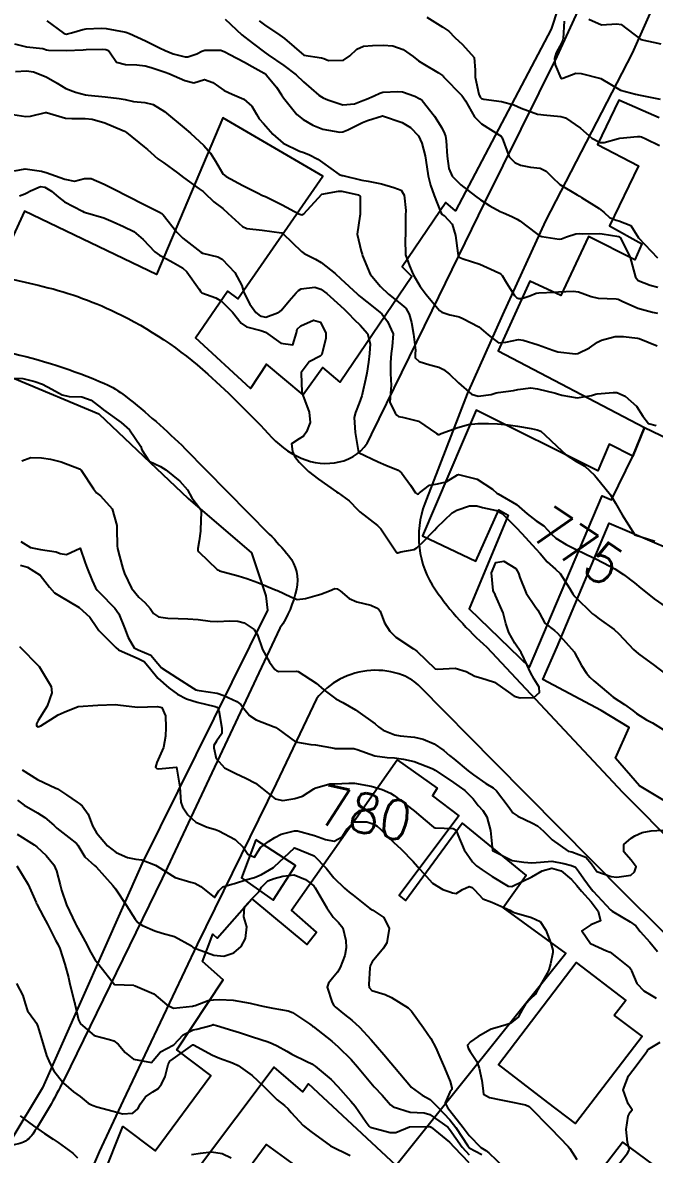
# Model space of a CAD drawing. Header units: metres. Extents: x 307586 to 320046, y 7427249 to 7434250.
# Drawn here: x 316941.9 to 317005.7, y 7432069.8 to 7432184 of the extents above; entities that cross this region are included whole.
import ezdxf
from ezdxf.enums import TextEntityAlignment as Align

# ---------------------------------------------------------------- set-up
doc = ezdxf.new("R2010")
doc.units = ezdxf.units.M
doc.header["$MEASUREMENT"] = 0
for name, color, linetype in [('Cotas', 45, 'Continuous'), ('Curvas de Nivel 1m', 11, 'Continuous'), ('Curvas de Nivel 5m', 15, 'Continuous'), ('Edificações', 30, 'Continuous'), ('Vias Primárias', 230, 'Continuous')]:
    doc.layers.add(name, color=color, linetype=linetype)
doc.styles.add('Style-STANDARD', font='STANDARD.shx')

msp = doc.modelspace()

# ---------------------------------------------------------------- linework, layer by layer
at = {"layer": 'Curvas de Nivel 1m', "flags": 128}
for points, elevation in [([(316982.76, 7432184.59), (316984.38, 7432183.58), (316984.99, 7432183.18), (316985.59, 7432182.55), (316986.36, 7432181.84), (316987.55, 7432180.53), (316987.62, 7432179.24), (316987.64, 7432178.53), (316988.02, 7432176.8), (316988.15, 7432176.52), (316988.29, 7432176.38), (316988.51, 7432176.3), (316990.29, 7432176.07), (316991.55, 7432175.75), (316992.28, 7432175.4), (316993.92, 7432174.81), (316994.28, 7432174.75), (316994.55, 7432174.72), (316996.27, 7432174.57), (316996.77, 7432174.42), (316998.26, 7432173.39), (316999.42, 7432172.39), (317000.25, 7432171.92), (317000.67, 7432171.95), (317002.1, 7432172.35), (317002.25, 7432172.38), (317004.04, 7432172.54), (317004.25, 7432172.54), (317004.43, 7432172.5), (317004.87, 7432172.32), (317006.24, 7432171.64)], 768), ([(316944.38, 7432184.23), (316946.04, 7432183.02), (316946.24, 7432182.9), (316946.36, 7432182.87), (316946.49, 7432182.89), (316946.89, 7432183.01), (316948.02, 7432183.35), (316948.37, 7432183.42), (316949.89, 7432183.47), (316950.37, 7432183.43), (316952.2, 7432183.12), (316952.36, 7432183.08), (316952.74, 7432182.95), (316954.36, 7432182.2), (316955.77, 7432181.49), (316956.35, 7432181.21), (316957.16, 7432180.89), (316958.34, 7432180.58), (316958.62, 7432180.59), (316959.52, 7432180.87), (316960.04, 7432181.17), (316960.35, 7432181.25), (316961.94, 7432181.25), (316962.35, 7432181.1), (316962.88, 7432180.82), (316964.34, 7432180.05), (316965.12, 7432179.59), (316966.32, 7432178.93), (316966.52, 7432178.78), (316967.56, 7432177.51), (316968.09, 7432176.76), (316968.29, 7432176.44), (316969.62, 7432174.75), (316970.27, 7432174.26), (316971.24, 7432173.7), (316972.26, 7432173.28), (316973.97, 7432172.97), (316974.26, 7432173), (316974.79, 7432173.21), (316976.27, 7432173.96), (316976.77, 7432174.16), (316978.27, 7432174.64), (316980.27, 7432173.95), (316981.09, 7432173.44), (316981.9, 7432172.6), (316982.24, 7432171.88), (316982.58, 7432170.59), (316982.64, 7432170.16), (316982.89, 7432168.58), (316983.14, 7432167.63), (316983.5, 7432166.58), (316984.16, 7432164.86), (316984.28, 7432164.69), (316984.51, 7432164.56), (316985.3, 7432163.71), (316985.66, 7432162.55), (316985.89, 7432160.76), (316985.93, 7432160.54), (316985.99, 7432160.43), (316986.1, 7432160.32), (316986.43, 7432160.2), (316988.09, 7432159.67), (316989.6, 7432159), (316990.09, 7432158.74), (316990.23, 7432158.64), (316990.36, 7432158.5), (316990.79, 7432157.77), (316991.62, 7432156.48), (316991.83, 7432156.26), (316992.05, 7432156.18), (316992.33, 7432156.19), (316993.15, 7432156.46), (316993.79, 7432156.72), (316994.06, 7432156.75), (316995.66, 7432156.83), (316996.06, 7432156.86), (316997.53, 7432156.94), (316998.06, 7432156.88), (316999.33, 7432156.39), (317000.05, 7432156.23), (317001.86, 7432156.15), (317002.06, 7432156.12), (317002.48, 7432155.93), (317004.05, 7432155.2), (317005.53, 7432154.82), (317006.04, 7432154.72)], 771), ([(316965.82, 7432184.22), (316966.38, 7432183.82), (316967.92, 7432182.76), (316968.37, 7432182.43), (316970.34, 7432180.74), (316972.11, 7432180.48), (316972.34, 7432180.4), (316972.84, 7432180.2), (316974.34, 7432180.25), (316974.99, 7432180.68), (316975.68, 7432181.35), (316976.36, 7432181.66), (316977.27, 7432181.74), (316978.36, 7432181.76), (316979.31, 7432181.68), (316980.35, 7432181.31), (316981.38, 7432180.6), (316981.92, 7432180.17), (316982.34, 7432179.92), (316983.94, 7432178.96), (316984.32, 7432178.7), (316984.39, 7432178.64), (316984.45, 7432178.57), (316986.29, 7432176.67), (316986.4, 7432176.54), (316986.67, 7432176.15), (316987.56, 7432174.53), (316988.27, 7432173.83), (316990.08, 7432172.67), (316990.25, 7432172.56), (316990.28, 7432172.53), (316990.3, 7432172.5), (316990.35, 7432172.4), (316991.07, 7432170.49), (316991.65, 7432169.91), (316992.21, 7432169.65), (316993.22, 7432169.45), (316994.21, 7432169.33), (316994.8, 7432169.03), (316995.4, 7432168.43), (316996.19, 7432167.71), (316997.92, 7432166.66), (316998.17, 7432166.51), (316998.36, 7432166.4), (317000.16, 7432165.28), (317000.66, 7432164.88), (317001.21, 7432164.36), (317001.88, 7432164.09), (317002.15, 7432164.03), (317003.36, 7432163.55), (317004.13, 7432162.33), (317006.03, 7432160.3)], 769), ([(316996.63, 7432184.18), (316996.51, 7432182.42), (316996.5, 7432182.29), (316996.37, 7432182.03), (316995.81, 7432180.97), (316995.63, 7432180.43), (316995.7, 7432179.79), (316996.29, 7432178.42), (316996.32, 7432178.39), (316996.36, 7432178.39), (316996.47, 7432178.42), (316997.8, 7432178.93), (316998.33, 7432178.91), (317000.32, 7432178.38), (317002.31, 7432177.22), (317003.82, 7432176.82), (317004.31, 7432176.73), (317004.62, 7432176.64), (317006.3, 7432176.3)], 767), ([(316999.1, 7432184.39), (317000.39, 7432183.8), (317001.94, 7432183.91), (317002.39, 7432183.83), (317004.37, 7432182.33), (317006.37, 7432181.88)], 766), ([(316941.14, 7432181.88), (316942.35, 7432181.58), (316943.97, 7432181.43), (316944.35, 7432181.3), (316944.56, 7432181.26), (316946.34, 7432181.21), (316948.06, 7432181.29), (316948.35, 7432181.31), (316949.98, 7432181.35), (316950.35, 7432181.32), (316950.6, 7432181.23), (316950.8, 7432180.97), (316951.42, 7432180.05), (316952.33, 7432179.8), (316953.48, 7432179.79), (316954.33, 7432179.68), (316954.91, 7432179.5), (316956.32, 7432179.03), (316956.72, 7432178.9), (316958.31, 7432178.18), (316959.23, 7432177.95), (316960.31, 7432178.28), (316961.16, 7432178), (316962.3, 7432177.17), (316963.1, 7432176.82), (316964.29, 7432176.32), (316965.07, 7432175.59), (316965.57, 7432174.79), (316965.82, 7432174.34), (316966.26, 7432173.86), (316967.22, 7432172.77), (316968.24, 7432171.87), (316969.91, 7432171.06), (316970.23, 7432170.95), (316970.83, 7432170.73), (316971.76, 7432170.26), (316972.22, 7432169.93), (316973.92, 7432168.69), (316974.2, 7432168.62), (316974.28, 7432168.61), (316976.2, 7432168.14), (316976.83, 7432168.02), (316978.19, 7432167.75), (316979.41, 7432167.4), (316980.18, 7432167.11), (316980.47, 7432166.62), (316980.62, 7432165.07), (316980.61, 7432164.61), (316980.6, 7432163.07), (316980.59, 7432162.61), (316980.56, 7432162.18), (316980.61, 7432160.61), (316980.99, 7432159.5), (316981.39, 7432158.6), (316982.07, 7432157.4), (316982.7, 7432156.58), (316984.04, 7432154.97), (316984.27, 7432154.8), (316985.06, 7432154.55), (316985.87, 7432154.38), (316986.03, 7432154.33), (316986.4, 7432154.16), (316988.02, 7432153.33), (316988.96, 7432152.51), (316990, 7432151.73), (316990.72, 7432151.77), (316992.01, 7432152.05), (316992.47, 7432152), (316994, 7432151.51), (316995.46, 7432150.96), (316995.99, 7432150.82), (316997.76, 7432150.62), (316997.99, 7432150.65), (316999.17, 7432151.22), (317000, 7432151.8), (317000.38, 7432152), (317001.78, 7432152.35), (317002.01, 7432152.37), (317002.6, 7432152.34), (317004.01, 7432152.19), (317004.18, 7432152.15), (317006, 7432151.41)], 772), ([(316941.23, 7432179.09), (316942.32, 7432179.16), (316943.05, 7432179.06), (316944.32, 7432178.56), (316945.43, 7432177.91), (316946.3, 7432177.39), (316947.28, 7432177.01), (316948.29, 7432176.76), (316948.57, 7432176.71), (316950.29, 7432176.55), (316951.7, 7432176.38), (316952.29, 7432176.26), (316953.13, 7432176.09), (316954.28, 7432175.97), (316955.13, 7432175.76), (316956.27, 7432175.05), (316956.46, 7432174.9), (316958.26, 7432173.41), (316958.89, 7432172.87), (316960.23, 7432171.62), (316960.9, 7432170.85), (316961.42, 7432170.05), (316962.11, 7432168.83), (316962.2, 7432168.73), (316962.51, 7432168.51), (316964.18, 7432167.58), (316965.8, 7432166.79), (316966.04, 7432166.65), (316966.17, 7432166.59), (316966.47, 7432166.47), (316968.16, 7432165.65), (316969.82, 7432164.74), (316970.15, 7432164.65), (316970.33, 7432164.74), (316972.17, 7432166.71), (316973.83, 7432167.04), (316974.18, 7432167.03), (316975.82, 7432166.67), (316976.04, 7432166.53), (316976.03, 7432164.66), (316976, 7432164.51), (316975.73, 7432162.67), (316976.11, 7432160.97), (316976.22, 7432160.66), (316976.27, 7432160.49), (316977.05, 7432158.65), (316978.06, 7432157.41), (316978.88, 7432156.63), (316980.04, 7432155.72), (316980.63, 7432155.2), (316980.98, 7432154.61), (316981.21, 7432153.78), (316981.41, 7432152.6), (316981.6, 7432150.98), (316981.58, 7432150.6), (316981.58, 7432150.19), (316981.98, 7432149.82), (316983.05, 7432149.5), (316983.97, 7432149.25), (316984.43, 7432149.03), (316985.04, 7432148.55), (316985.95, 7432147.69), (316987.26, 7432146.53), (316987.93, 7432146.34), (316989.26, 7432146.5), (316989.77, 7432146.66), (316989.94, 7432146.69), (316991.51, 7432146.91), (316991.94, 7432146.99), (316993.24, 7432147.16), (316993.94, 7432147.09), (316995.73, 7432146.63), (316995.94, 7432146.56), (316996.4, 7432146.42), (316997.93, 7432146.15), (316999.38, 7432146.39), (316999.79, 7432146.53), (316999.94, 7432146.56), (317001.57, 7432146.72), (317001.94, 7432146.71), (317002.79, 7432146.34), (317003.93, 7432145.34), (317004.56, 7432144.32), (317005.15, 7432143.56), (317005.9, 7432143.37)], 773), ([(316940.53, 7432174.83), (316942.27, 7432174.57), (316942.73, 7432174.6), (316944.27, 7432174.97), (316944.37, 7432174.95), (316946.26, 7432174.4), (316946.92, 7432174.36), (316948.26, 7432174.37), (316948.97, 7432174.29), (316950.26, 7432173.93), (316952.01, 7432173.19), (316952.24, 7432173.08), (316952.43, 7432172.95), (316954.23, 7432171.49), (316954.54, 7432171.24), (316954.89, 7432170.92), (316955.6, 7432170.29), (316956.21, 7432169.9), (316957.58, 7432168.89), (316958.2, 7432168.39), (316959.78, 7432167.27), (316960.17, 7432166.99), (316960.32, 7432166.86), (316961.26, 7432165.94), (316962.16, 7432165.27), (316962.68, 7432164.82), (316964.14, 7432163.45), (316964.59, 7432163.26), (316966.14, 7432163.1), (316968.07, 7432162.82), (316968.13, 7432162.81), (316968.22, 7432162.76), (316970.11, 7432160.93), (316970.36, 7432160.74), (316971.53, 7432160.15), (316972.09, 7432159.84), (316973.51, 7432158.7), (316974.08, 7432158.17), (316975.71, 7432156.67), (316975.89, 7432156.51), (316976.05, 7432156.37), (316977.35, 7432155.34), (316978.03, 7432154.79), (316978.2, 7432154.64), (316978.8, 7432153.86), (316979.35, 7432152.63), (316979.27, 7432151.35), (316979.15, 7432150.63), (316979.08, 7432149.73), (316979.08, 7432148.62), (316979.15, 7432147.42), (316979.07, 7432146.62), (316979.03, 7432145.73), (316979.55, 7432144.62), (316979.72, 7432144.42), (316979.91, 7432144.28), (316980.3, 7432144.21), (316981.91, 7432143.81), (316983.72, 7432142.57), (316983.89, 7432142.45), (316983.99, 7432142.47), (316984.19, 7432142.57), (316985.9, 7432143.16), (316986.96, 7432143.47), (316987.9, 7432143.57), (316988.98, 7432143.58), (316989.9, 7432143.53), (316990.95, 7432143.43), (316991.9, 7432143.32), (316993.29, 7432143.06), (316993.9, 7432142.95), (316994.25, 7432142.79), (316994.67, 7432142.44), (316995.88, 7432141.3), (316996.81, 7432140.41), (316997.86, 7432139.73), (316998.72, 7432139.26), (316999.68, 7432138.37), (316999.84, 7432138.17), (317001.31, 7432136.36), (317001.81, 7432135.54), (317002.46, 7432134.34), (317003.77, 7432132.33), (317005.76, 7432131.71)], 774), ([(316941.64, 7432166.55), (316942.17, 7432166.77), (316942.37, 7432166.87), (316942.73, 7432167.06), (316943.75, 7432167.48), (316944.18, 7432167.42), (316944.86, 7432167.04), (316945.56, 7432166.42), (316946.16, 7432165.96), (316947.98, 7432165), (316948.15, 7432164.92), (316948.28, 7432164.87), (316950.14, 7432164.32), (316951.1, 7432163.93), (316952.13, 7432163.47), (316953.16, 7432162.94), (316954.12, 7432162.14), (316955.28, 7432160.91), (316955.76, 7432160.57), (316956.1, 7432160.39), (316957.15, 7432159.83), (316958.09, 7432159.28), (316958.53, 7432158.88), (316959.78, 7432157.14), (316959.95, 7432156.86), (316959.99, 7432156.8), (316960.05, 7432156.75), (316961.46, 7432156.25), (316962.04, 7432155.93), (316963.15, 7432154.82), (316964.02, 7432153.7), (316964.56, 7432153.34), (316966.01, 7432152.97), (316966.48, 7432152.78), (316968, 7432151.69), (316969.21, 7432151.53), (316969.58, 7432152.74), (316969.68, 7432153.08), (316970.02, 7432153.42), (316971.31, 7432154.01), (316972.02, 7432153.79), (316972.55, 7432152.7), (316972.56, 7432152.15), (316972.2, 7432150.71), (316972.14, 7432150.55), (316971.98, 7432150.37), (316970.89, 7432149.8), (316970.06, 7432148.73), (316970.06, 7432148.64), (316970.15, 7432146.73), (316970.24, 7432146.42), (316970.89, 7432144.72), (316970.96, 7432143.66), (316970.61, 7432142.72), (316970.31, 7432142.3), (316969.88, 7432142.02), (316969.08, 7432141.53), (316969.19, 7432140.74), (316969.41, 7432140.29), (316969.85, 7432139.67), (316970.82, 7432138.72), (316971.83, 7432137.96), (316973.64, 7432136.69), (316973.81, 7432136.57), (316974.9, 7432135.77), (316975.79, 7432134.86), (316976, 7432134.66), (316977.78, 7432133.29), (316978.1, 7432132.95), (316978.32, 7432132.63), (316979.53, 7432130.83), (316979.67, 7432130.61), (316979.7, 7432130.57), (316979.74, 7432130.53), (316979.83, 7432130.52), (316980.14, 7432130.61), (316981.47, 7432130.87), (316981.75, 7432131.02), (316982.54, 7432131.8), (316983.29, 7432132.57), (316983.53, 7432132.82), (316983.78, 7432133.09), (316985.32, 7432134.55), (316985.8, 7432134.83), (316987.07, 7432135.26), (316987.8, 7432135.25), (316988.38, 7432135.09), (316989.8, 7432134.79), (316990.36, 7432134.48), (316991.78, 7432133.07), (316992.36, 7432132.46), (316993.75, 7432130.94), (316994.19, 7432130.44), (316994.91, 7432129.61), (316995.73, 7432128.87), (316996.2, 7432128.42), (316997.16, 7432126.95), (316997.49, 7432126.4), (316997.7, 7432126.13), (316999.49, 7432124.37), (316999.59, 7432124.29), (316999.67, 7432124.23), (317000.17, 7432123.86), (317001.66, 7432122.77), (317002.15, 7432122.35), (317003.63, 7432120.78), (317004.13, 7432120.32), (317004.99, 7432119.68), (317005.61, 7432119.24), (317006.89, 7432118.29)], 776), ([(316940.89, 7432148.14), (316941.95, 7432148.12), (316943.18, 7432147.83), (316943.94, 7432147.54), (316944.89, 7432147.04), (316945.56, 7432146.66), (316945.93, 7432146.48), (316946.65, 7432146.29), (316947.93, 7432146.26), (316948.87, 7432145.93), (316949.91, 7432145.13), (316950.12, 7432144.97), (316951.9, 7432143.66), (316952.74, 7432142.94), (316953.87, 7432141.24), (316953.98, 7432140.93), (316954.71, 7432139.78), (316955.85, 7432139.22), (316956.42, 7432138.89), (316957.83, 7432137.76), (316958.6, 7432136.87), (316959.03, 7432136.08), (316959.8, 7432135.06), (316959.94, 7432134.85), (316959.97, 7432134.67), (316959.91, 7432132.85), (316959.91, 7432132.71), (316959.76, 7432131.73), (316959.64, 7432130.95), (316959.64, 7432130.85), (316959.65, 7432130.76), (316959.74, 7432130.63), (316961.57, 7432128.83), (316961.72, 7432128.76), (316961.83, 7432128.72), (316963.71, 7432128.19), (316964.57, 7432127.94), (316965.7, 7432127.54), (316967.55, 7432126.76), (316967.69, 7432126.71), (316969.04, 7432126.09), (316969.68, 7432125.81), (316970.5, 7432125.9), (316971.69, 7432126.25), (316972.05, 7432126.34), (316972.94, 7432126.7), (316973.47, 7432126.92), (316973.7, 7432126.9), (316974, 7432126.69), (316974.91, 7432125.9), (316975.68, 7432125.59), (316977.1, 7432125.23), (316977.68, 7432124.97), (316977.88, 7432124.84), (316978.04, 7432124.63), (316978.48, 7432123.44), (316979.03, 7432122.62), (316979.64, 7432122.01), (316981.4, 7432120.82), (316981.62, 7432120.69), (316981.76, 7432120.59), (316983.61, 7432118.81), (316983.8, 7432118.77), (316985.61, 7432118.89), (316986.73, 7432118.53), (316987.6, 7432118.07), (316988.19, 7432117.91), (316989.59, 7432117.46), (316990.96, 7432116.48), (316991.57, 7432116.06), (316992.17, 7432115.87), (316993.57, 7432115.92), (316994.13, 7432116.44), (316994.09, 7432116.95), (316993.59, 7432117.77), (316993.23, 7432118.45), (316992.87, 7432119.19), (316992.27, 7432120.46), (316991.64, 7432121.39), (316991.03, 7432122.48), (316990.74, 7432123.4), (316990.45, 7432124.48), (316989.69, 7432126.23), (316989.61, 7432126.41), (316989.56, 7432126.49), (316989.46, 7432126.73), (316989.3, 7432128.5), (316989.73, 7432129.54), (316990.53, 7432129.68), (316991.73, 7432128.93), (316992.01, 7432128.47), (316992.16, 7432128.02), (316992.8, 7432126.46), (316993.68, 7432125.1), (316993.97, 7432124.74), (316994.14, 7432124.44), (316994.66, 7432123.43), (316995.66, 7432122.67), (316995.96, 7432122.42), (316997.62, 7432120.53), (316997.71, 7432120.4), (316998.36, 7432119.14), (316998.86, 7432118.38), (316999.2, 7432117.97), (316999.6, 7432117.61), (317001.1, 7432116.35), (317001.58, 7432115.97), (317002.71, 7432115.2), (317003.56, 7432114.6), (317003.92, 7432114.32), (317004.92, 7432113.68), (317005.54, 7432113.35), (317007.26, 7432112.28)], 777), ([(316941.85, 7432139.8), (316942.79, 7432140.13), (316943.85, 7432140.12), (316944.77, 7432139.96), (316945.85, 7432139.7), (316947.68, 7432139), (316947.84, 7432138.86), (316949.09, 7432136.98), (316949.42, 7432136.59), (316949.81, 7432136.26), (316950.98, 7432134.96), (316951.46, 7432133.27), (316951.46, 7432132.95), (316951.48, 7432131.22), (316951.53, 7432130.95), (316951.74, 7432130.19), (316952.06, 7432128.95), (316952.22, 7432128.44), (316952.93, 7432126.94), (316953.68, 7432126.03), (316954.28, 7432125.52), (316954.83, 7432124.91), (316955.17, 7432124.41), (316955.66, 7432124.05), (316956.61, 7432123.94), (316957.66, 7432123.9), (316958.64, 7432123.85), (316959.66, 7432123.79), (316960.87, 7432123.63), (316961.66, 7432123.58), (316962.82, 7432123.66), (316963.66, 7432123.63), (316964.31, 7432123.45), (316965.33, 7432122.78), (316965.65, 7432122.25), (316966.17, 7432120.77), (316966.88, 7432119.5), (316967.42, 7432118.76), (316967.6, 7432118.61), (316967.81, 7432118.55), (316969.6, 7432118.59), (316969.78, 7432118.55), (316971.58, 7432117.37), (316972.35, 7432116.7), (316973.56, 7432115.79), (316974.28, 7432115.4), (316975.55, 7432114.66), (316977.54, 7432113.25), (316977.87, 7432112.97), (316978.34, 7432112.63), (316979.53, 7432112.15), (316980.07, 7432112.06), (316981.52, 7432111.92), (316982.38, 7432111.72), (316983.51, 7432111.25), (316984.48, 7432110.56), (316985.03, 7432110.08), (316985.49, 7432109.73), (316986.94, 7432108.53), (316987.48, 7432108.1), (316988.71, 7432107.25), (316989.46, 7432106.79), (316989.79, 7432106.49), (316990.96, 7432104.96), (316991.29, 7432104.47), (316991.43, 7432104.28), (316991.93, 7432103.96), (316993.42, 7432103.24), (316993.93, 7432102.96), (316994.55, 7432102.43), (316995.4, 7432101.57), (316997.01, 7432100.4), (316997.38, 7432100.34), (316998.8, 7432099.8), (316999.37, 7432099.14), (316999.92, 7432098.36), (317001.36, 7432097.86), (317001.93, 7432097.77), (317003.36, 7432097.99), (317003.73, 7432098.32), (317003.88, 7432098.83), (317003.37, 7432099.51), (317002.66, 7432100.34), (317002.66, 7432101.07), (317003.4, 7432101.71), (317003.77, 7432101.96), (317004.5, 7432102.31), (317005.41, 7432102.46), (317007.14, 7432102.56)], 778), ([(316941.75, 7432131.65), (316942.75, 7432131.06), (316943.74, 7432130.85), (316945.32, 7432130.61), (316945.74, 7432130.47), (316946.39, 7432130.36), (316947.74, 7432131), (316948.25, 7432129.52), (316948.45, 7432128.99), (316948.95, 7432127.73), (316949.3, 7432126.98), (316949.47, 7432126.75), (316949.69, 7432126.51), (316951.26, 7432124.95), (316951.67, 7432124.35), (316952.23, 7432122.94), (316952.59, 7432121.99), (316953.21, 7432120.93), (316953.62, 7432120.72), (316954.9, 7432120.2), (316955.61, 7432119.36), (316955.97, 7432118.9), (316957.59, 7432117.88), (316959.15, 7432116.86), (316959.43, 7432116.71), (316959.57, 7432116.67), (316959.78, 7432116.64), (316961.57, 7432116.36), (316962.27, 7432116.12), (316963.56, 7432115.51), (316963.96, 7432115.21), (316964.29, 7432114.8), (316964.85, 7432114.1), (316965.54, 7432113.66), (316967.34, 7432112.95), (316967.53, 7432112.88), (316967.61, 7432112.84), (316967.71, 7432112.76), (316969.51, 7432111.46), (316971.03, 7432111.19), (316971.51, 7432111.14), (316973.4, 7432110.79), (316973.5, 7432110.78), (316975.4, 7432110.77), (316975.5, 7432110.74), (316975.71, 7432110.66), (316977.5, 7432110.02), (316978.75, 7432109.88), (316979.5, 7432109.83), (316980.4, 7432109.7), (316981.49, 7432109.46), (316983.3, 7432108.76), (316983.48, 7432108.65), (316983.53, 7432108.62), (316983.61, 7432108.57), (316985.46, 7432107.34), (316986.6, 7432106.53), (316987.44, 7432105.69), (316987.95, 7432105.02), (316988.4, 7432104.51), (316988.81, 7432103.89), (316989.18, 7432102.49), (316989.38, 7432100.49), (316991.37, 7432099.48), (316992.54, 7432099.29), (316993.37, 7432099.22), (316994.24, 7432099.3), (316995.37, 7432099.41), (316996.6, 7432099.18), (316997.37, 7432098.96), (316997.77, 7432098.79), (316998.08, 7432098.39), (316998.61, 7432097.63), (316999.35, 7432096.61), (316999.54, 7432096.37), (317001.31, 7432094.48), (317001.46, 7432094.35), (317003.3, 7432093.28), (317003.86, 7432092.88), (317004.3, 7432092.31), (317005.28, 7432091.24), (317006.06, 7432090.29)], 779), ([(316941.62, 7432121.07), (316943.6, 7432119.05), (316944.84, 7432117.03), (316944.91, 7432116.38), (316944.43, 7432115.04), (316943.53, 7432113.6), (316943.33, 7432113.25), (316943.36, 7432113.05), (316943.52, 7432112.97), (316943.77, 7432113.05), (316945.54, 7432114.17), (316946.13, 7432114.43), (316947.55, 7432115), (316949.55, 7432115.16), (316951.31, 7432115.2), (316951.56, 7432115.18), (316953.55, 7432114.93), (316955.55, 7432115), (316956.01, 7432114.9), (316956.37, 7432114.07), (316956.39, 7432112.89), (316956.38, 7432112.03), (316956.18, 7432110.89), (316955.49, 7432109.37), (316955.36, 7432108.9), (316955.48, 7432108.77), (316955.65, 7432108.73), (316957.48, 7432108.88), (316957.83, 7432106.87), (316957.93, 7432105.37), (316958.07, 7432104.87), (316958.63, 7432104.07), (316959.42, 7432103.35), (316960.58, 7432102.84), (316961.41, 7432102.6), (316961.76, 7432102.47), (316963.39, 7432101.58), (316964.22, 7432100.8), (316964.68, 7432100.1), (316965.37, 7432099.79), (316965.73, 7432100.42), (316965.96, 7432100.77), (316966.77, 7432101.39), (316967.4, 7432101.78), (316968.04, 7432102.11), (316969.41, 7432102.45), (316969.69, 7432102.45), (316971.4, 7432102), (316972.52, 7432101.58), (316973.39, 7432101.41), (316974.21, 7432101.87), (316974.7, 7432102.67), (316975.42, 7432103.36), (316976.7, 7432103.37), (316977.42, 7432103.13), (316977.73, 7432102.95), (316978.06, 7432102.63), (316979.39, 7432101.32), (316980.15, 7432100.6), (316981.37, 7432099.38), (316982.06, 7432098.58), (316983.34, 7432097.19), (316984.37, 7432096.55), (316985.08, 7432096.29), (316985.33, 7432096.2), (316985.72, 7432096.15), (316986.36, 7432096.53), (316987.02, 7432096.84), (316987.34, 7432096.73), (316987.57, 7432096.52), (316988.42, 7432095.6), (316989.32, 7432095.27), (316991.12, 7432094.47), (316991.31, 7432094.35), (316991.56, 7432094.22), (316993.31, 7432093.7), (316994.19, 7432093.32), (316994.76, 7432092.43), (316995.27, 7432091.12), (316995.48, 7432090.42), (316995.49, 7432090.19), (316995.25, 7432089.05), (316995.07, 7432088.42), (316994.92, 7432088.1), (316993.97, 7432086.44), (316993.7, 7432085.96), (316993.21, 7432085.49), (316992.7, 7432084.96), (316992.42, 7432084.46), (316991.98, 7432083.67), (316991.18, 7432083.02), (316990.78, 7432082.87), (316989.4, 7432082.49), (316989.24, 7432082.43), (316989.17, 7432082.4), (316987.95, 7432081.72), (316987.15, 7432081.16), (316986.85, 7432080.82), (316986.93, 7432080.52), (316987.14, 7432080.19), (316987.81, 7432079.19), (316988.04, 7432078.51), (316988.32, 7432077.28), (316988.4, 7432076.5), (316988.49, 7432075.9), (316989.08, 7432075.55), (316990.24, 7432075.32), (316991.08, 7432075.13), (316992.72, 7432074.81), (316993.08, 7432074.63), (316993.3, 7432074.44), (316995.06, 7432072.63), (316995.26, 7432072.42), (316997.03, 7432070.6), (316997.19, 7432070.4), (316997.91, 7432069.29)], 781), ([(316941.91, 7432108.63), (316943.46, 7432107.66), (316944.74, 7432107.03), (316945.24, 7432106.81), (316945.45, 7432106.7), (316946.36, 7432106.1), (316947.44, 7432105.36), (316947.65, 7432105.21), (316947.94, 7432104.99), (316948.57, 7432104.13), (316949, 7432102.98), (316949.4, 7432102.25), (316950.5, 7432100.96), (316951.38, 7432100.27), (316952.54, 7432099.77), (316953.37, 7432099.61), (316953.97, 7432099.52), (316955.36, 7432099.01), (316955.54, 7432098.9), (316957.35, 7432097.76), (316958.92, 7432097.28), (316959.34, 7432097.19), (316959.94, 7432096.84), (316961.32, 7432095.75), (316961.74, 7432096.42), (316962.15, 7432096.82), (316963.08, 7432097.07), (316963.34, 7432097.15), (316964.58, 7432097.55), (316965.35, 7432097.76), (316966.05, 7432098.07), (316967.26, 7432098.76), (316967.32, 7432098.8), (316967.36, 7432098.85), (316969.35, 7432100.73), (316969.37, 7432100.74), (316969.51, 7432100.73), (316971.38, 7432099.94), (316972.59, 7432098.7), (316973.35, 7432097.72), (316974.43, 7432096.67), (316974.93, 7432096.27), (316975.33, 7432095.96), (316977, 7432094.64), (316977.31, 7432094.45), (316978.4, 7432093.72), (316978.96, 7432092.62), (316978.72, 7432091.17), (316978.38, 7432090.62), (316977.25, 7432089.23), (316977.04, 7432088.85), (316976.99, 7432088.64), (316976.91, 7432086.95), (316976.92, 7432086.64), (316977.21, 7432086.35), (316978.55, 7432085.96), (316979.2, 7432085.63), (316980.86, 7432084.59), (316981.19, 7432084.27), (316982.43, 7432082.58), (316983.16, 7432081.5), (316983.65, 7432080.55), (316984.07, 7432079.62), (316984.54, 7432078.55), (316985.1, 7432077.18), (316985.28, 7432076.54), (316985.27, 7432076.36), (316985.09, 7432076.07), (316984.62, 7432075.01), (316984.83, 7432074.54), (316985.07, 7432074.23), (316986.41, 7432072.53), (316987.04, 7432071.71), (316988.19, 7432070.5), (316988.71, 7432070.19), (316989.02, 7432069.98), (316990.57, 7432068.47)], 782), ([(316941.44, 7432105.56), (316942.11, 7432105.06), (316943.43, 7432104.28), (316944.19, 7432103.81), (316945.08, 7432103.02), (316945.41, 7432102.74), (316946.6, 7432101.8), (316947.39, 7432101.17), (316947.51, 7432101), (316948.22, 7432099.83), (316949.19, 7432098.97), (316949.36, 7432098.84), (316951.05, 7432096.95), (316951.33, 7432096.6), (316952.44, 7432094.94), (316953.3, 7432093.56), (316953.59, 7432093.22), (316954.04, 7432092.92), (316955.29, 7432092.37), (316956.03, 7432092.14), (316957.28, 7432091.81), (316959.01, 7432090.85), (316959.14, 7432090.73), (316959.26, 7432090.65), (316959.6, 7432090.51), (316961.25, 7432089.9), (316962.27, 7432089.8), (316963.26, 7432090.14), (316964.01, 7432090.8), (316964.46, 7432091.61), (316964.57, 7432092.79), (316964.29, 7432093.78), (316964.34, 7432094.79), (316965.32, 7432095.85), (316965.78, 7432096.32), (316966.06, 7432096.77), (316966.71, 7432097.4), (316967.35, 7432097.66), (316968.21, 7432097.88), (316969.35, 7432098.03), (316970.5, 7432097.56), (316971.34, 7432096.9), (316971.49, 7432096.71), (316971.73, 7432096.31), (316972.66, 7432094.7), (316973.3, 7432093.75), (316973.83, 7432093.21), (316974.27, 7432092.68), (316974.57, 7432091.38), (316974.61, 7432090.67), (316974.48, 7432089.89), (316974, 7432088.68), (316973.72, 7432088.19), (316973.23, 7432087.58), (316972.81, 7432087.1), (316972.68, 7432086.7), (316973.2, 7432085.14), (316973.36, 7432084.85), (316973.5, 7432084.69), (316974.45, 7432083.94), (316975.18, 7432083.35), (316975.94, 7432082.65), (316977.15, 7432081.37), (316977.79, 7432080.63), (316978.41, 7432079.89), (316979.13, 7432079.05), (316979.49, 7432078.61), (316981.09, 7432076.69), (316981.18, 7432076.59), (316982.3, 7432075.79), (316983.08, 7432075.35), (316983.89, 7432074.55), (316985.06, 7432073.28), (316985.67, 7432072.53), (316986.88, 7432070.66), (316986.98, 7432070.52), (316987.02, 7432070.48), (316988.31, 7432069.79)], 783), ([(316941.39, 7432102.14), (316943.1, 7432101.05), (316943.38, 7432100.84), (316944.31, 7432099.98), (316945.09, 7432099.02), (316945.35, 7432098.43), (316945.73, 7432097.02), (316945.87, 7432096.47), (316946.38, 7432095.01), (316947.29, 7432093.06), (316947.31, 7432093.02), (316947.32, 7432093), (316947.36, 7432092.93), (316948.42, 7432090.98), (316948.71, 7432090.43), (316949.25, 7432089.49), (316949.63, 7432088.97), (316951.21, 7432086.95), (316953.16, 7432086.87), (316953.21, 7432086.86), (316953.31, 7432086.82), (316955.2, 7432086.01), (316956.51, 7432084.89), (316957.19, 7432084.56), (316959.09, 7432084.75), (316959.19, 7432084.79), (316959.23, 7432084.81), (316959.36, 7432084.85), (316960.69, 7432085.34), (316961.2, 7432085.41), (316961.81, 7432085.43), (316963.2, 7432085.36), (316964.92, 7432085.06), (316965.2, 7432085), (316966.2, 7432084.77), (316967.19, 7432084.58), (316968.76, 7432084.3), (316969.19, 7432084.13), (316970.92, 7432082.97), (316971.17, 7432082.78), (316971.21, 7432082.75), (316971.27, 7432082.71), (316973.15, 7432081.22), (316973.8, 7432080.67), (316975.13, 7432079.37), (316975.77, 7432078.65), (316977.1, 7432077.03), (316977.45, 7432076.63), (316978.23, 7432075.77), (316979.07, 7432074.81), (316979.37, 7432074.61), (316981.07, 7432074.07), (316982.49, 7432073.99), (316983.07, 7432073.84), (316984.89, 7432072.54), (316985.05, 7432072.35), (316986.31, 7432070.53), (316987.02, 7432069.77)], 784), ([(316941.31, 7432087.07), (316941.97, 7432085.83), (316942.2, 7432085.05), (316942.44, 7432084.31), (316943.18, 7432083.3), (316943.35, 7432083.04), (316943.48, 7432082.72), (316943.97, 7432081.03), (316944.37, 7432079.78), (316944.68, 7432079.02), (316945.11, 7432078.25), (316946.07, 7432077.01), (316947.08, 7432076.11), (316947.75, 7432075.66), (316948.55, 7432074.98), (316948.9, 7432074.8), (316949.07, 7432074.73), (316949.43, 7432074.6), (316951.07, 7432074.18), (316952.03, 7432073.9), (316953.06, 7432073.96), (316953.58, 7432074.4), (316953.85, 7432074.91), (316954.36, 7432075.63), (316955.09, 7432076.11), (316955.58, 7432076.41), (316955.96, 7432076.89), (316956.34, 7432077.66), (316956.65, 7432078.88), (316956.81, 7432079.2), (316957.13, 7432079.45), (316959.12, 7432080.85), (316959.19, 7432080.85), (316961.13, 7432079.81), (316961.82, 7432079.51), (316963.13, 7432079.06), (316963.72, 7432078.79), (316965.11, 7432077.77), (316966.2, 7432076.77), (316967.08, 7432075.87), (316967.65, 7432075.32), (316968.37, 7432074.74), (316968.75, 7432074.41), (316969.07, 7432074.04), (316970.28, 7432072.72), (316971.04, 7432072.12), (316973.02, 7432070.68), (316975.01, 7432069.7)], 786), ([(317001.78, 7432068.34), (317003.02, 7432069.94), (317003.16, 7432070.18), (317003.17, 7432070.32), (317003.03, 7432071.05), (317002.88, 7432072.32), (317003.07, 7432073.68), (317003.3, 7432074.08), (317003.47, 7432074.32), (317003.08, 7432074.9), (317002.58, 7432076.33), (317003.12, 7432077.74), (317003.55, 7432078.32), (317004.8, 7432079.97), (317005.03, 7432080.3), (317005.07, 7432080.37), (317005.15, 7432080.44), (317006.31, 7432081.13)], 781), ([(316941.7, 7432073.7), (316942.54, 7432073.05), (316943.05, 7432072.7), (316944.15, 7432071.91), (316945.03, 7432071.33), (316945.55, 7432071.01), (316947.01, 7432069.92), (316947.48, 7432069.46)], 787), ([(316959.01, 7432069.8), (316959.92, 7432069.94), (316961.02, 7432070.07), (316962.1, 7432069.9), (316963.01, 7432069.46)], 787)]:
    msp.add_lwpolyline(points, dxfattribs=dict(at, elevation=elevation))
at = {"layer": 'Curvas de Nivel 5m', "flags": 128}
for points, elevation in [([(316962.39, 7432184.37), (316964.09, 7432182.81), (316964.37, 7432182.58), (316965.26, 7432181.9), (316966.35, 7432181.06), (316966.75, 7432180.78), (316968.33, 7432179.72), (316969.56, 7432178.75), (316970.31, 7432178.05), (316971.86, 7432176.72), (316972.12, 7432176.54), (316972.29, 7432176.45), (316972.76, 7432176.23), (316974.28, 7432175.73), (316975.46, 7432175.85), (316976.29, 7432176.16), (316976.65, 7432176.3), (316977.43, 7432176.65), (316978.01, 7432176.93), (316978.3, 7432177), (316979.84, 7432177.09), (316980.3, 7432177.04), (316981.55, 7432176.6), (316982.05, 7432176.36), (316982.29, 7432176.16), (316983.54, 7432174.58), (316984.26, 7432173.43), (316984.55, 7432172.86), (316984.64, 7432172.56), (316984.69, 7432172.12), (316984.81, 7432170.56), (316984.97, 7432169.32), (316985.31, 7432168.55), (316986.19, 7432167.67), (316987.68, 7432166.52), (316988.17, 7432166.16), (316989.12, 7432165.55), (316990.16, 7432164.97), (316990.49, 7432164.83), (316991.34, 7432164.48), (316991.88, 7432164.2), (316992.15, 7432164.03), (316993.84, 7432162.75), (316994.13, 7432162.52), (316994.18, 7432162.5), (316994.36, 7432162.45), (316996.13, 7432162.17), (316996.35, 7432162.2), (316996.87, 7432162.41), (316997.81, 7432162.73), (316998.14, 7432162.74), (316998.46, 7432162.72), (317000.14, 7432162.74), (317000.47, 7432162.71), (317002.13, 7432162.44), (317002.2, 7432162.42), (317002.26, 7432162.35), (317002.43, 7432162.04), (317003.27, 7432160.34), (317003.71, 7432158.71), (317003.82, 7432158.33), (317004.08, 7432158.01), (317005.29, 7432157.53), (317006.07, 7432157.35)], 770), ([(316941.14, 7432169.09), (316942.2, 7432169.28), (316943.85, 7432169.05), (316944.2, 7432168.95), (316944.33, 7432168.91), (316946.19, 7432168.24), (316947.18, 7432168.02), (316948.19, 7432168.29), (316948.88, 7432168.31), (316950.18, 7432167.74), (316951.72, 7432166.96), (316952.02, 7432166.8), (316952.17, 7432166.72), (316952.62, 7432166.49), (316954.16, 7432165.71), (316954.69, 7432165.45), (316955.76, 7432164.91), (316956.01, 7432164.77), (316956.15, 7432164.64), (316957.52, 7432162.89), (316958.12, 7432162.29), (316959.94, 7432160.86), (316960.1, 7432160.78), (316961.66, 7432160.4), (316962.1, 7432160.17), (316963.38, 7432158.82), (316964.06, 7432157.49), (316964.29, 7432156.81), (316964.87, 7432155.62), (316965.49, 7432154.79), (316965.78, 7432154.53), (316966.03, 7432154.41), (316966.49, 7432154.32), (316967.69, 7432154.76), (316967.91, 7432154.88), (316968.04, 7432154.98), (316968.86, 7432155.94), (316969.55, 7432156.75), (316969.79, 7432157.01), (316970.06, 7432157.18), (316971.46, 7432157.32), (316972.06, 7432157.14), (316972.67, 7432156.7), (316974.04, 7432155.45), (316974.44, 7432155.09), (316974.86, 7432154.68), (316975.42, 7432154.06), (316976.02, 7432153.49), (316976.75, 7432152.65), (316977.02, 7432151.62), (316976.96, 7432150.65), (316976.85, 7432149.77), (316976.7, 7432148.65), (316976.57, 7432148.03), (316976.27, 7432146.66), (316976.2, 7432146.38), (316975.92, 7432145.64), (316975.54, 7432144.67), (316975.43, 7432144.19), (316975.51, 7432142.67), (316975.86, 7432140.66), (316977.85, 7432139.69), (316978.6, 7432139.38), (316979.85, 7432138.87), (316980.19, 7432138.61), (316981.09, 7432137.34), (316981.6, 7432136.59), (316981.81, 7432136.45), (316981.92, 7432136.48), (316982.03, 7432136.59), (316983.04, 7432137.36), (316983.83, 7432137.47), (316984.69, 7432137.7), (316985.84, 7432138.39), (316985.96, 7432138.42), (316987.83, 7432137.95), (316989.37, 7432136.94), (316989.81, 7432136.56), (316989.94, 7432136.49), (316991.8, 7432135.39), (316992.88, 7432134.46), (316993.79, 7432133.75), (316994.57, 7432133.23), (316995.32, 7432132.43), (316995.77, 7432132.01), (316996.81, 7432131.36), (316997.75, 7432130.89), (316998.8, 7432130.38), (316999.46, 7432130.09), (316999.74, 7432129.95), (317000.58, 7432129.51), (317001.73, 7432128.91), (317002.62, 7432128.34), (317003.71, 7432127.48), (317004.35, 7432126.96), (317005.17, 7432126.31), (317005.7, 7432125.89), (317006.92, 7432125.05)], 775), ([(316941.72, 7432129.27), (316942.43, 7432129.06), (316943.71, 7432128.28), (316944.66, 7432127.04), (316945.15, 7432126.49), (316945.68, 7432126.19), (316947.67, 7432125), (316948.72, 7432124.04), (316949.43, 7432122.97), (316949.65, 7432122.68), (316951.35, 7432120.95), (316951.62, 7432120.74), (316952.01, 7432120.56), (316953.61, 7432119.87), (316954.22, 7432119.54), (316954.74, 7432118.91), (316955.59, 7432117.88), (316956.7, 7432116.89), (316957.57, 7432116.25), (316958.49, 7432115.79), (316959.56, 7432115.46), (316961.39, 7432115), (316961.55, 7432114.95), (316961.69, 7432114.83), (316961.77, 7432114.61), (316962.06, 7432112.82), (316962.05, 7432112.3), (316961.51, 7432111.51), (316961.26, 7432111.07), (316961.25, 7432110.83), (316961.49, 7432109.78), (316962.32, 7432108.82), (316963.47, 7432108.25), (316964.48, 7432107.78), (316965.46, 7432107.27), (316966.1, 7432106.77), (316967.44, 7432105.7), (316968.23, 7432105.54), (316969.44, 7432105.74), (316970.2, 7432105.97), (316971.35, 7432106.71), (316971.42, 7432106.75), (316971.45, 7432106.76), (316972.97, 7432107.19), (316973.46, 7432107.2), (316974.88, 7432107.26), (316975.46, 7432107.28), (316977.12, 7432106.98), (316977.46, 7432106.88), (316978.24, 7432106.63), (316979.1, 7432106.27), (316979.45, 7432106.04), (316981.33, 7432104.59), (316981.43, 7432104.51), (316981.94, 7432104.08), (316983.42, 7432102.82), (316983.61, 7432102.76), (316985.41, 7432102.7), (316985.73, 7432102.54), (316985.88, 7432102.06), (316986.53, 7432100.53), (316987.37, 7432099.33), (316987.78, 7432098.92), (316988.35, 7432098.51), (316989.35, 7432097.87), (316990.95, 7432096.87), (316991.34, 7432096.84), (316992.44, 7432097.37), (316993.36, 7432097.81), (316994.4, 7432098.43), (316995.37, 7432098.71), (316996.32, 7432098.41), (316997.35, 7432097.55), (316997.91, 7432096.95), (316998.37, 7432096.38), (316999.33, 7432095.3), (317000.04, 7432094.36), (317000.28, 7432093.39), (316999.3, 7432092.98), (316998.39, 7432092.38), (316999.27, 7432091.1), (317000.91, 7432090.35), (317001.26, 7432090.2), (317001.9, 7432089.7), (317003.25, 7432088.64), (317003.37, 7432088.46), (317003.41, 7432088.33), (317003.95, 7432087.04), (317004.68, 7432086.31), (317005.22, 7432085.97), (317005.91, 7432085.59)], 780), ([(316941.36, 7432098.93), (316942.52, 7432097.06), (316943.31, 7432095.23), (316943.36, 7432095.09), (316943.38, 7432095.05), (316944.04, 7432093.78), (316944.44, 7432093.03), (316945.27, 7432091.44), (316945.49, 7432091.02), (316945.7, 7432090.58), (316946.22, 7432089.01), (316946.57, 7432087.66), (316946.72, 7432087), (316947.19, 7432085.15), (316947.23, 7432085.04), (316947.23, 7432085), (316947.59, 7432083.4), (316947.79, 7432082.99), (316949.16, 7432081.8), (316950.72, 7432081.39), (316951.15, 7432081.27), (316951.58, 7432080.94), (316952.3, 7432080.1), (316953.13, 7432079.43), (316954.95, 7432079.07), (316955.13, 7432079.27), (316955.87, 7432080.15), (316957.14, 7432080.83), (316957.21, 7432080.88), (316958.14, 7432081.89), (316959.17, 7432082.38), (316959.55, 7432082.46), (316960.94, 7432082.83), (316961.12, 7432082.89), (316961.17, 7432082.9), (316961.24, 7432082.89), (316961.51, 7432082.82), (316963.17, 7432082.32), (316963.85, 7432082.1), (316965.16, 7432081.68), (316966.74, 7432081.17), (316967.15, 7432081.01), (316967.66, 7432080.75), (316968.61, 7432080.21), (316969.13, 7432079.93), (316970.65, 7432079.19), (316971.13, 7432078.96), (316971.28, 7432078.86), (316971.48, 7432078.7), (316973.1, 7432077.37), (316973.78, 7432076.67), (316975.08, 7432075.19), (316975.51, 7432074.66), (316976.64, 7432073.07), (316976.94, 7432072.64), (316977.05, 7432072.57), (316977.17, 7432072.52), (316979.04, 7432072), (316979.64, 7432072.01), (316980.99, 7432072.59), (316981.04, 7432072.6), (316983.05, 7432072.62), (316983.2, 7432072.56), (316985.03, 7432071.05), (316985.52, 7432070.54), (316987.01, 7432068.98)], 785)]:
    msp.add_lwpolyline(points, dxfattribs=dict(at, elevation=elevation))
at = {"layer": 'Edificações'}
msp.add_lwpolyline([(316922.01, 7432207.76), (316990.28, 7432196.86, -0.105356), (316994.81, 7432195.11, -0.278882), (316997.38, 7432189.76), (316995.32, 7432183.36), (316985.64, 7432165.05), (316984.67, 7432165.89), (316980.28, 7432159.38), (316981.25, 7432158.41), (316974.01, 7432147.75), (316972.26, 7432149.23), (316970.26, 7432146.46), (316966.58, 7432149.55), (316964.96, 7432147.1), (316959.4, 7432152.22), (316962.63, 7432156.93), (316963.66, 7432156.15), (316972.25, 7432168.54), (316962.17, 7432174.41), (316955.46, 7432158.61), (316942.15, 7432164.99), (316940.08, 7432160.53)], format="xyb", dxfattribs=at)
for points in [[(317006.21, 7432174.44), (317002.15, 7432176.22), (316999.99, 7432171.74), (317004.13, 7432169.59), (317001.19, 7432163.53), (317004.46, 7432161.71), (317003.75, 7432160.1), (316999.08, 7432162.46), (316996.3, 7432156.49), (316993.15, 7432157.94), (316989.96, 7432150.91), (317004.74, 7432143.18), (317003.55, 7432140.28), (317001.18, 7432141.48), (317000.02, 7432138.79), (316987.73, 7432144.92), (316982.33, 7432132.25), (316987.7, 7432129.67), (316990.03, 7432134.86), (316990.95, 7432134.32), (316987.03, 7432124.88), (316993.11, 7432118.97), (317000.44, 7432136.28), (317001.4, 7432135.86), (317003.55, 7432140.28), (317004.74, 7432143.18), (317012.17, 7432139.59)], [(317006.76, 7432105.48), (317004.24, 7432106.99), (317001.8, 7432109.81), (317003.19, 7432112.88), (317000.36, 7432114.61), (316994.46, 7432117.74), (316995.9, 7432121.04), (317001.16, 7432133.52), (317007.31, 7432130.89)], [(316950.08, 7432067.63), (316952.07, 7432072.63), (316955.33, 7432070.16), (316960.94, 7432077.76), (316957.52, 7432080.35), (316962.19, 7432087.42), (316960.11, 7432089.28), (316961.15, 7432092.04), (316961.57, 7432091.63), (316965.07, 7432095.6), (316970.64, 7432090.98), (316971.63, 7432092.24), (316969.08, 7432094.44), (316979.76, 7432109.62), (316983.8, 7432106.76), (316983.31, 7432106), (316985.98, 7432103.98), (316979.95, 7432095.93), (316980.6, 7432095.44), (316986.32, 7432103.25), (316992.8, 7432097.95), (316990.45, 7432094.7), (316996.78, 7432090.07), (316979.65, 7432068.69), (316970.82, 7432076.92), (316970.24, 7432076.11), (316967.35, 7432078.62), (316955.63, 7432063.02)], [(316994.97, 7432075.06), (316989.98, 7432078.88), (316997.83, 7432089.16), (317002.83, 7432085.35), (317001.68, 7432083.84)], [(317001.68, 7432083.84), (317001.68, 7432083.84), (317004.48, 7432081.7), (316997.78, 7432072.92), (316994.97, 7432075.06)]]:
    msp.add_lwpolyline(points, dxfattribs=at)
at = {"layer": 'Edificações', "elevation": 789.03}
msp.add_lwpolyline([(316886.23, 7432096.21), (316885.62, 7432096.57), (316883, 7432098.5), (316879.37, 7432100.63), (316873.32, 7432104.03), (316883.08, 7432127.02), (316897.89, 7432156.94), (316899.82, 7432157.33), (316934.54, 7432149.7), (316941.13, 7432148.12), (316949.64, 7432144.55), (316958.65, 7432136.02), (316965.04, 7432130.52), (316966.49, 7432126.17), (316966.68, 7432124.72), (316954.01, 7432099.2), (316943.94, 7432076.51), (316940.75, 7432071.2), (316913.51, 7432085.75), (316901.1, 7432092.92), (316896.54, 7432094.47), (316892.99, 7432095.72), (316886.23, 7432096.21)], dxfattribs=at)
at = {"layer": 'Edificações'}
for points in [[(316965.49, 7432101.54), (316964.03, 7432097.71), (316967.23, 7432095.46), (316969.49, 7432098.95)], [(317014.69, 7432072.23), (317020.1, 7432068.25), (317020.65, 7432069.07), (317023.76, 7432066.91), (317022.62, 7432065.4), (317025.65, 7432063.39), (317020.68, 7432056.76), (317020.04, 7432057.15), (317019.13, 7432055.72), (317017.02, 7432057.15), (317014.59, 7432053.97), (317011.15, 7432056.32), (317007.17, 7432051.03), (317004.62, 7432047.62), (316998.31, 7432052.33), (317001.55, 7432056.21), (316995.19, 7432061.6), (317002.5, 7432071.03), (317008.57, 7432066.56), (317004.33, 7432060.82), (317007.62, 7432058.01), (317010.41, 7432061.64), (317007.98, 7432063.45)], [(316964.76, 7432068.38), (316966.55, 7432070.81), (316970.61, 7432067.83), (316968.82, 7432065.4), (316970.84, 7432063.9), (316964.14, 7432054.79), (316958.05, 7432059.27)]]:
    msp.add_lwpolyline(points, close=True, dxfattribs=at)
at = {"layer": 'Vias Primárias'}
msp.add_lwpolyline([(316924.61, 7432161.86), (316943.52, 7432157.53, -0.055868), (316951.35, 7432154.79, -0.071343), (316960.64, 7432148.56, -0.022908), (316967.12, 7432142.16, 0.120628), (316970.54, 7432139.9, 0.16347), (316974.39, 7432139.82, 0.233824), (316977.17, 7432142.48), (316983.29, 7432154.99), (316988.66, 7432165.95), (316995.91, 7432180.61), (317000.33, 7432190.23, 0.305106), (316999.2, 7432197.2, 0.106243), (316997.08, 7432198.66), (316968.52, 7432203.08), (316942.39, 7432207.06), (316924.34, 7432210.03, 0.13525), (316922.14, 7432209.79, 0.161814), (316919.68, 7432207.73), (316914.77, 7432196.32), (316905.58, 7432177.37), (316903.44, 7432172.26, 0.337633), (316904.33, 7432168.82, 0.089178), (316907.52, 7432167.13, 0.005758)], format="xyb", close=True, dxfattribs=at)
msp.add_lwpolyline([(316924.61, 7432161.86), (316943.52, 7432157.53, -0.055868), (316951.35, 7432154.79, -0.071343), (316960.64, 7432148.56, -0.022908), (316967.12, 7432142.16, 0.120628), (316970.54, 7432139.9, 0.16347), (316974.39, 7432139.82, 0.233824), (316977.17, 7432142.48), (316983.29, 7432154.99), (316988.66, 7432165.95), (316995.91, 7432180.61), (317000.33, 7432190.23, 0.305106), (316999.2, 7432197.2, 0.106243), (316997.08, 7432198.66), (316968.52, 7432203.08), (316942.39, 7432207.06), (316924.34, 7432210.03, 0.13525), (316922.14, 7432209.79, 0.161814), (316919.68, 7432207.73), (316914.77, 7432196.32), (316905.58, 7432177.37), (316903.44, 7432172.26, 0.337633), (316904.33, 7432168.82, 0.089178), (316907.52, 7432167.13, 0.005758)], format="xyb", close=True, dxfattribs=at)
msp.add_lwpolyline([(317008.47, 7432192.14), (317003.47, 7432180.96), (316994.75, 7432164.03), (316990.41, 7432154.53), (316986.84, 7432146.58), (316982.56, 7432135.51, 0.250038), (316983.62, 7432126.79, 0.060483), (316988.82, 7432121), (317002.5, 7432106.37), (317013.82, 7432095), (317024.37, 7432084.42), (317033.22, 7432075.79), (317034.88, 7432074.2, 0.107427), (317038.21, 7432072.17, 0.159799), (317042.54, 7432072.09, 0.132243), (317043.94, 7432072.98, 0.095986), (317045.79, 7432075.97), (317055.97, 7432095.28), (317063.08, 7432108.96), (317073.35, 7432127.93)], format="xyb", dxfattribs=at)
msp.add_lwpolyline([(317008.47, 7432192.14), (317003.47, 7432180.96), (316994.75, 7432164.03), (316990.41, 7432154.53), (316986.84, 7432146.58), (316982.56, 7432135.51, 0.250038), (316983.62, 7432126.79, 0.060483), (316988.82, 7432121), (317002.5, 7432106.37), (317013.82, 7432095), (317024.37, 7432084.42), (317033.22, 7432075.79), (317034.88, 7432074.2, 0.107427), (317038.21, 7432072.17, 0.159799), (317042.54, 7432072.09, 0.132243), (317043.94, 7432072.98, 0.095986), (317045.79, 7432075.97), (317055.97, 7432095.28), (317063.08, 7432108.96), (317073.35, 7432127.93)], format="xyb", dxfattribs=at)
for points, elevation in [([(316871.53, 7432105.08), (316886.11, 7432137.04), (316894.33, 7432153.78, -0.0201), (316896.31, 7432157.43, -0.1933), (316899.37, 7432159.76, -0.153317), (316902.9, 7432159.64), (316925.5, 7432154.02), (316940.39, 7432150.78, -0.049), (316950.22, 7432147.6, -0.064958), (316952.32, 7432146.35, -0.026066), (316958.37, 7432141.02), (316966.85, 7432132.42, -0.024768), (316968.82, 7432130.21, -0.229411), (316969.6, 7432126.86, -0.089744), (316967.93, 7432122.91), (316956.04, 7432097.65), (316946.09, 7432077.31, -0.032356), (316942.97, 7432071.86, -0.180992), (316941.65, 7432070.9, -0.183564), (316937.15, 7432071.32), (316911.25, 7432085.94), (316902.54, 7432090.64), (316899.31, 7432091.48), (316892.03, 7432092.83)], 789.03), ([(316871.53, 7432105.08), (316886.11, 7432137.04), (316894.33, 7432153.78, -0.0201), (316896.31, 7432157.43, -0.1933), (316899.37, 7432159.76, -0.153317), (316902.9, 7432159.64), (316925.5, 7432154.02), (316940.39, 7432150.78, -0.049), (316950.22, 7432147.6, -0.064958), (316952.32, 7432146.35, -0.026066), (316958.37, 7432141.02), (316966.85, 7432132.42, -0.024768), (316968.82, 7432130.21, -0.229411), (316969.6, 7432126.86, -0.089744), (316967.93, 7432122.91), (316956.04, 7432097.65), (316946.09, 7432077.31, -0.032356), (316942.97, 7432071.86, -0.180992), (316941.65, 7432070.9, -0.183564), (316937.15, 7432071.32), (316911.25, 7432085.94), (316902.54, 7432090.64), (316899.31, 7432091.48), (316892.03, 7432092.83)], 789.03), ([(317009.64, 7432022.9), (317027.67, 7432047.89), (317033.61, 7432056.28, 0.055934), (317035.17, 7432059.11, 0.165516), (317035.35, 7432061.92, 0.119784), (317033.72, 7432064.89), (317029.31, 7432069.35), (317013.27, 7432085.67), (317002.76, 7432096.11), (316989.58, 7432109.4), (316982.09, 7432117, 0.107037), (316980.31, 7432118.16, 0.217594), (316973.97, 7432117.76, 0.10561), (316971.62, 7432115.78), (316967.53, 7432107.23), (316959.57, 7432090.98), (316952.1, 7432075.26), (316949.68, 7432070.08), (316948.3, 7432066.82, 0.292746), (316949.02, 7432062.58, 0.06727), (316955.29, 7432057.33), (316960.78, 7432052.73)], 788.55), ([(317009.64, 7432022.9), (317027.67, 7432047.89), (317033.61, 7432056.28, 0.055934), (317035.17, 7432059.11, 0.165516), (317035.35, 7432061.92, 0.119784), (317033.72, 7432064.89), (317029.31, 7432069.35), (317013.27, 7432085.67), (317002.76, 7432096.11), (316989.58, 7432109.4), (316982.09, 7432117, 0.107037), (316980.31, 7432118.16, 0.217594), (316973.97, 7432117.76, 0.10561), (316971.62, 7432115.78), (316967.53, 7432107.23), (316959.57, 7432090.98), (316952.1, 7432075.26), (316949.68, 7432070.08), (316948.3, 7432066.82, 0.292746), (316949.02, 7432062.58, 0.06727), (316955.29, 7432057.33), (316960.78, 7432052.73)], 788.55)]:
    msp.add_lwpolyline(points, format="xyb", dxfattribs=dict(at, elevation=elevation))

# ---------------------------------------------------------------- texts
at = {"layer": 'Cotas', "style": 'Style-STANDARD'}
for s, rotation, p in [('775', 326.1156, (316998.02, 7432131.18, 775)), ('780', 348.258, (316976.54, 7432104.24, 780))]:
    msp.add_text(s, height=4, rotation=rotation, dxfattribs=at).set_placement(p, align=Align.MIDDLE_CENTER)

doc.saveas('drawing.dxf')
